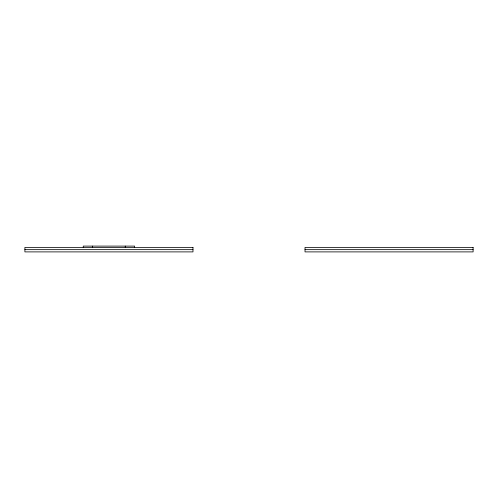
<?xml version="1.0" encoding="UTF-8"?>
<svg xmlns="http://www.w3.org/2000/svg" width="498" height="498" viewBox="0 0 498 498"><rect width="100%" height="100%" fill="white"/><g stroke="black" fill="none" stroke-linecap="round" stroke-linejoin="round"><path stroke-width="0.75" d="M24.9 249.654L192.975 249.654M305.025 249.654L473.1 249.654M134.616 247.413L134.616 246.105L83.259 246.105L83.259 247.413M125.278 246.105L125.278 247.413M92.597 246.105L92.597 247.413M192.975 247.413L24.9 247.413L24.9 251.895L192.975 251.895L192.975 247.413M473.1 247.413L305.025 247.413L305.025 251.895L473.1 251.895L473.1 247.413"/></g></svg>
